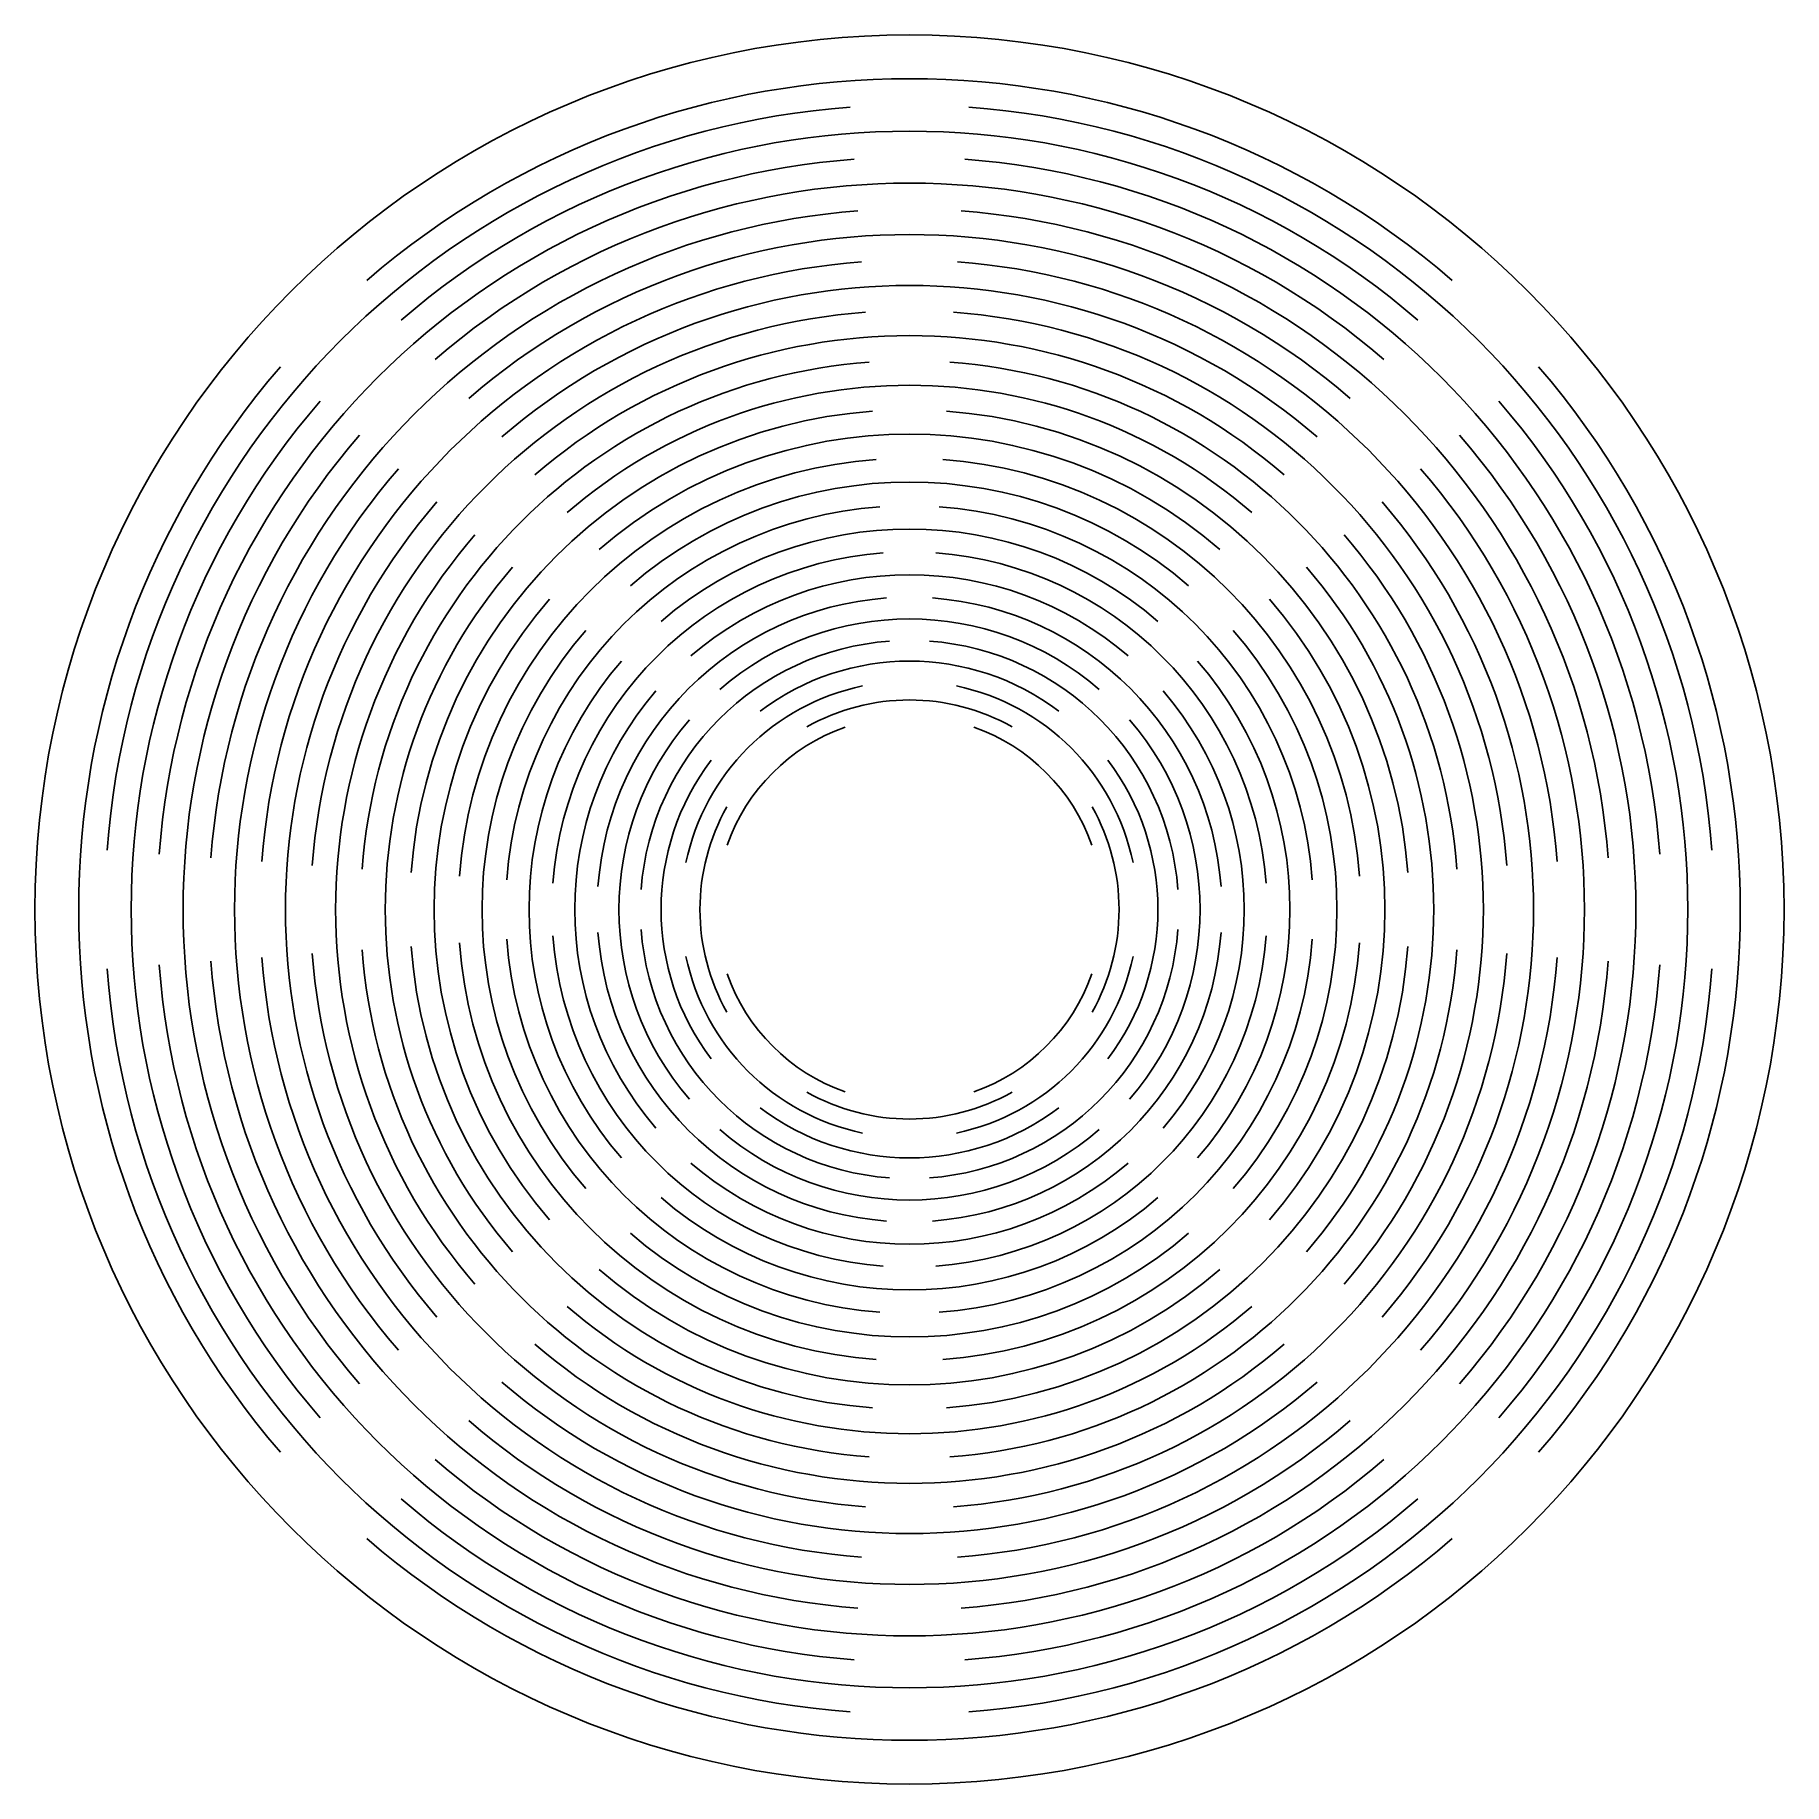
# Model space of a CAD drawing. Header units: inches. Extents: x -5 to 5, y -5 to 5.
import ezdxf

# ---------------------------------------------------------------- set-up
doc = ezdxf.new("R2010")
doc.units = ezdxf.units.IN
doc.layers.add('CUTS', color=1, linetype='Continuous')
doc.layers.add('OUTLINE', color=3, linetype='Continuous')

msp = doc.modelspace()

# ---------------------------------------------------------------- linework, layer by layer
at = {"layer": 'CUTS'}
for radius, start, end in [(4.75, 49.2273, 130.7727), (4.6, 94.2273, 175.7727), (4.6, 4.2273, 85.7727), (4.45, 49.2273, 130.7727), (4.301, 94.2273, 175.7727), (4.301, 4.2273, 85.7727), (4.153, 49.2273, 130.7727), (4.005, 94.2273, 175.7727), (4.005, 4.2273, 85.7727), (3.859, 49.2273, 130.7727), (3.713, 94.2273, 175.7727), (3.713, 4.2273, 85.7727), (3.568, 49.2273, 130.7727), (3.424, 94.2273, 175.7727), (3.424, 4.2273, 85.7727), (3.281, 49.2273, 130.7727), (4.75, 139.2273, 220.7727), (3.138, 94.2273, 175.7727), (3.138, 4.2273, 85.7727), (4.75, 319.2273, 400.7727), (4.45, 139.2273, 220.7727), (2.997, 49.2273, 130.7727), (4.45, 319.2273, 400.7727), (2.857, 94.2273, 175.7727), (2.857, 4.2273, 85.7727), (4.153, 139.2273, 220.7727), (2.718, 49.2273, 130.7727), (4.153, 319.2273, 400.7727), (3.859, 139.2273, 220.7727), (2.58, 94.2273, 175.7727), (2.58, 4.2273, 85.7727), (3.859, 319.2273, 400.7727), (2.444, 49.2273, 130.7727), (3.568, 139.2273, 220.7727), (2.309, 94.2273, 175.7727), (2.309, 4.2273, 85.7727), (3.568, 319.2273, 400.7727), (3.281, 139.2273, 220.7727), (2.175, 49.2273, 130.7727), (3.281, 319.2273, 400.7727), (2.044, 94.2273, 175.7727), (2.044, 4.2273, 85.7727), (2.997, 139.2273, 220.7727), (1.914, 49.2273, 130.7727), (2.997, 319.2273, 400.7727), (2.718, 139.2273, 220.7727), (1.786, 94.2273, 175.7727), (1.786, 4.2273, 85.7727), (2.718, 319.2273, 400.7727), (1.661, 49.2273, 130.7727), (2.444, 139.2273, 220.7727), (1.539, 94.2273, 175.7727), (1.539, 4.2273, 85.7727), (2.444, 319.2273, 400.7727), (2.175, 139.2273, 220.7727), (1.42, 53.0342, 126.9658), (2.175, 319.2273, 400.7727), (1.914, 139.2273, 220.7727), (1.306, 101.841, 168.159), (1.306, 11.841, 78.159), (1.914, 319.2273, 400.7727), (1.198, 60.6478, 119.3522), (1.661, 139.2273, 220.7727), (1.106, 109.4546, 160.5454), (1.106, 19.4546, 70.5454), (1.661, 319.2273, 400.7727), (1.42, 143.0342, 216.9658), (1.42, 323.0342, 396.9658), (1.198, 150.6478, 209.3522), (1.198, 330.6478, 389.3522), (2.58, 184.2273, 265.7727), (2.309, 184.2273, 265.7727), (2.044, 184.2273, 265.7727), (1.786, 184.2273, 265.7727), (1.539, 184.2273, 265.7727), (1.539, 274.2273, 355.7727), (1.786, 274.2273, 355.7727), (2.044, 274.2273, 355.7727), (2.309, 274.2273, 355.7727), (2.58, 274.2273, 355.7727), (4.005, 184.2273, 265.7727), (3.713, 184.2273, 265.7727), (3.424, 184.2273, 265.7727), (3.138, 184.2273, 265.7727), (2.857, 184.2273, 265.7727), (1.306, 191.841, 258.159), (2.857, 274.2273, 355.7727), (3.138, 274.2273, 355.7727), (3.424, 274.2273, 355.7727), (1.306, 281.841, 348.159), (3.713, 274.2273, 355.7727), (4.005, 274.2273, 355.7727), (4.6, 184.2273, 265.7727), (4.301, 184.2273, 265.7727), (1.106, 199.4546, 250.5454), (4.301, 274.2273, 355.7727), (4.6, 274.2273, 355.7727), (1.106, 289.4546, 340.5454), (1.198, 240.6478, 299.3522), (1.42, 233.0342, 306.9658), (1.661, 229.2273, 310.7727), (1.914, 229.2273, 310.7727), (2.175, 229.2273, 310.7727), (2.444, 229.2273, 310.7727), (2.718, 229.2273, 310.7727), (2.997, 229.2273, 310.7727), (3.281, 229.2273, 310.7727), (3.568, 229.2273, 310.7727), (3.859, 229.2273, 310.7727), (4.153, 229.2273, 310.7727), (4.45, 229.2273, 310.7727), (4.75, 229.2273, 310.7727)]:
    msp.add_arc((0, 0), radius, start, end, dxfattribs=at)
at = {"layer": 'OUTLINE'}
msp.add_circle((0, 0), 5, dxfattribs=at)

doc.saveas('drawing.dxf')
